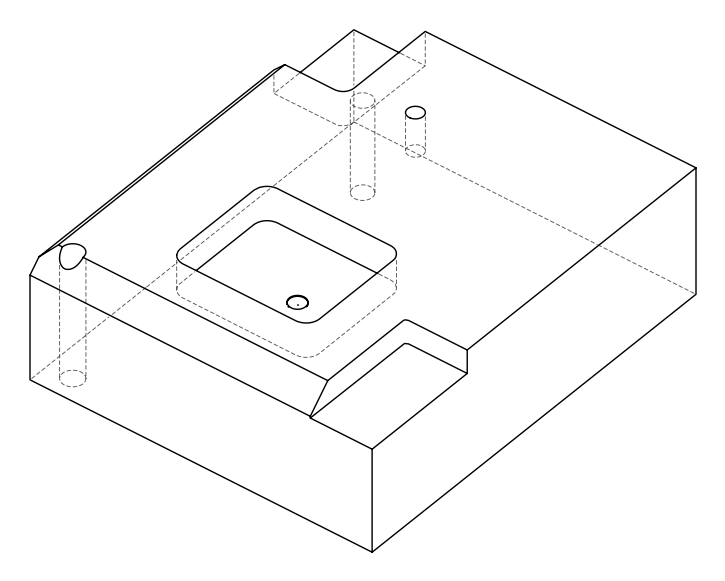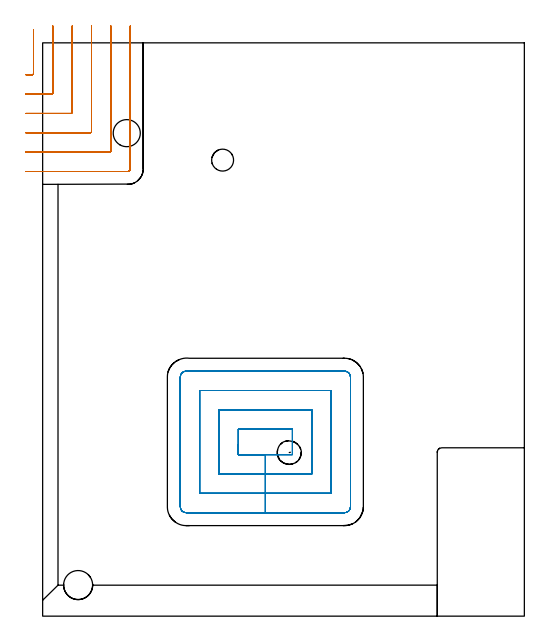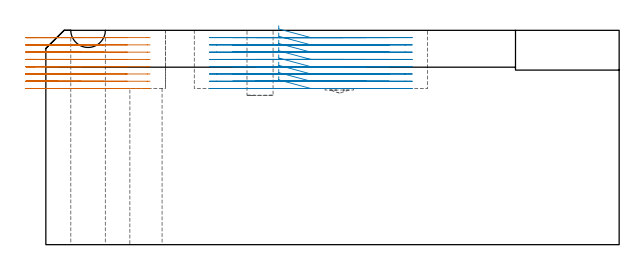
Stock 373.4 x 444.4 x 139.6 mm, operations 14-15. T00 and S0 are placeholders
(PLAN: 15 operations, 11 tool changes, 154.8 min)
(1 INDEXABLE_INSERT_DRILL_THROUGH_HOLE_FROM_SOLID | STEP1HOLE | NXT0302_013 | 0.43 min | 48278 mm3)
(2 INDEXABLE_INSERT_DRILL_BLIND_HOLE_FROM_SOLID | STEP1POCKET | NXT0302_005 | 0.18 min | 9602 mm3)
(3 SPOT_DRILL | STEP1HOLE_1 | NXT0321_9005460120000 | 0.05 min | 183 mm3)
(4 SPOT_DRILL_1 | STEP1POCKET_1 | NXT0321_9005460120000 | 0.06 min | 4452 mm3)
(5 DRILL_BLIND_HOLE_INTO_CENTER | STEP1HOLE_1 | NXT0301_030 | 0.04 min | 151 mm3)
(6 GUN_DRILL_THROUGH_HOLE | STEP1HOLE_1 | UGT0307_001 | 0.62 min | 2530 mm3)
(7 SPADE_DRILL_TO_ENLARGE_THROUGH_HOLE | STEP1HOLE_1 | UGT0306_005 | 0.59 min | 20119 mm3)
(8 DRILL_TO_ENLARGE_THROUGH_HOLE | STEP1HOLE_1 | UGT0301_054 | 0.6 min | 32435 mm3)
(9 DRILL_BLIND_HOLE_INTO_CENTER_1 | STEP1POCKET_1 | NXT0301_128 | 0.02 min | 0 mm3)
(10 MILL_ROUGH_BLIND_HOLE_CONTOUR | STEP1POCKET_1 | UGT0201_129 | Spiral | 0.14 min | 2300 mm3)
(11 AREA_MILL | FG_CHAMFER_SURFACE | UGT0205_001 | 21.77 min | 89547 mm3)
(12 AREA_MILL_1 | FG_CHAMFER_SURFACE_1 | UGT0205_001 | 12.86 min | 22739 mm3)
(13 MILL_CORNER_NOTCH_RECTANGULAR | CORNER_NOTCH_RECTANGULAR | NXT0201_008 | Follow Part, ap 1.5, ae 75% | 83.82 min | 225742 mm3)
(14 MILL_CORNER_NOTCH_RECTANGULAR_1 | CORNER_NOTCH_RECTANGULAR_1 | UGT0201_094 | Follow Part, ap 5, ae 75% | 12.59 min | 309165 mm3)
(15 MILL_RECTANGULAR_POCKET | POCKET_RECTANGULAR_STRAIGHT | UGT0201_094 | Follow Part, ap 5, ae 75% | 21.02 min | 733431 mm3)
(TOOL NXT0302_013 | Index. Insert Drill 21mm [880-D2100L25-05] | D21 PA176 FL105 Z2)
(TOOL NXT0302_005 | Index. Insert Drill 17mm [880-D1700L20-05] | D17 PA176 FL85 Z2)
(TOOL NXT0321_9005460120000 | NC Spot Drill, 142deg, 12mm, Carbide, Uncoated | D12 PA142 FL30 Z2)
(TOOL NXT0301_030 | Carbide Drill 5.9mm [860.1-0590-018A1-MM 2214] | D5.9 PA140 FL28 Z2)
(TOOL UGT0307_001 | Gun Drill 5 mm | D5 PA130 FL24 Z1)
(TOOL UGT0306_005 | Spade Drill 14.5mm | D14.5 PA132 FL10 Z2)
(TOOL UGT0301_054 | Twist Drill 22.5 mm | D22.5 PA118 FL155 Z2)
(TOOL NXT0301_128 | Carbide Drill 12mm [861.1-1200-036A1-GP GC34] | D12 PA150 FL37.4 Z2)
(TOOL UGT0201_129 | Carbide End Mill 11.9 | D11.9 FL15 Z4)
(TOOL UGT0205_001 | Chamfer Mill 20 x 3 x 45 deg. | D20 FL50 Z2)
(TOOL NXT0201_008 | ENDMILL 6mm [2P460-0600-NA 1630] | D6 FL26 Z6)
(TOOL UGT0201_094 | End mill 20 mm | D20 FL38 Z4)
(OP 14 MILL_CORNER_NOTCH_RECTANGULAR_1)
G17 G21 G94 G90
T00 M6
G54
G17 G0 G90 X-13. Y419.7 S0 M3
G43 Z149.601 H0
Z134.863
G94 G1 X-10. F250.
X-8.094 F500.
G3 X-7.1 Y420.693 R1.
G1 Y451.442
Y454.442 F250.
G0 Z149.601
X-13. Y404.7
Z134.863
G1 X-10.
X6.906 F500.
G3 X7.9 Y405.694 R1.
G1 Y454.4
Y457.4 F250.
G0 Z149.601
X-13. Y389.7
Z134.863
G1 X-10.
X21.906 F500.
G3 X22.9 Y390.694 R1.
G1 Y454.4
Y457.4 F250.
G0 Z149.601
X-13. Y374.7
Z134.863
G1 X-10.
X36.905 F500.
G3 X37.9 Y375.695 R1.
G1 Y454.4
Y457.4 F250.
G0 Z149.601
X-13. Y359.7
Z134.863
G1 X-10.
X51.905 F500.
G3 X52.9 Y360.695 R1.
G1 Y454.4
Y457.4 F250.
G0 Z149.601
X-13. Y344.7
Z134.863
G1 X-10.
X66. F500.
G3 X67.9 Y346.6 R1.9
G1 Y454.4
Y457.4 F250.
G0 Z149.601
X-13. Y419.7
Z130.126
G1 X-10.
X-8.094 F500.
G3 X-7.1 Y420.693 R1.
G1 Y451.442
Y454.442 F250.
G0 Z149.601
X-13. Y404.7
Z130.126
G1 X-10.
X6.906 F500.
G3 X7.9 Y405.694 R1.
G1 Y454.4
Y457.4 F250.
G0 Z149.601
X-13. Y389.7
Z130.126
G1 X-10.
X21.906 F500.
G3 X22.9 Y390.694 R1.
G1 Y454.4
Y457.4 F250.
G0 Z149.601
X-13. Y374.7
Z130.126
G1 X-10.
X36.905 F500.
G3 X37.9 Y375.695 R1.
G1 Y454.4
Y457.4 F250.
G0 Z149.601
X-13. Y359.7
Z130.126
G1 X-10.
X51.905 F500.
G3 X52.9 Y360.695 R1.
G1 Y454.4
Y457.4 F250.
G0 Z149.601
X-13. Y344.7
Z130.126
G1 X-10.
X66. F500.
G3 X67.9 Y346.6 R1.9
G1 Y454.4
Y457.4 F250.
G0 Z149.601
X-13. Y419.7
Z125.388
G1 X-10.
X-8.094 F500.
G3 X-7.1 Y420.694 R1.
G1 Y451.442
Y454.442 F250.
G0 Z149.601
X-13. Y404.7
Z125.388
G1 X-10.
X6.906 F500.
G3 X7.9 Y405.694 R1.
G1 Y454.4
Y457.4 F250.
G0 Z149.601
X-13. Y389.7
Z125.388
G1 X-10.
X21.906 F500.
G3 X22.9 Y390.694 R1.
G1 Y454.4
Y457.4 F250.
G0 Z149.601
X-13. Y374.7
Z125.388
G1 X-10.
X36.905 F500.
G3 X37.9 Y375.695 R1.
G1 Y454.4
Y457.4 F250.
G0 Z149.601
X-13. Y359.7
Z125.388
G1 X-10.
X51.905 F500.
G3 X52.9 Y360.695 R1.
G1 Y454.4
Y457.4 F250.
G0 Z149.601
X-13. Y344.7
Z125.388
G1 X-10.
X66. F500.
G3 X67.9 Y346.6 R1.9
G1 Y454.4
Y457.4 F250.
G0 Z149.601
X-13. Y419.7
Z120.65
G1 X-10.
X-8.094 F500.
G3 X-7.1 Y420.693 R1.
G1 Y451.442
Y454.442 F250.
G0 Z149.601
X-13. Y404.7
Z120.65
G1 X-10.
X6.906 F500.
G3 X7.9 Y405.694 R1.
G1 Y454.4
Y457.4 F250.
G0 Z149.601
X-13. Y389.7
Z120.65
G1 X-10.
X21.906 F500.
G3 X22.9 Y390.694 R1.
G1 Y454.4
Y457.4 F250.
G0 Z149.601
X-13. Y374.7
Z120.65
G1 X-10.
X36.905 F500.
G3 X37.9 Y375.695 R1.
G1 Y454.4
Y457.4 F250.
G0 Z149.601
X-13. Y359.7
Z120.65
G1 X-10.
X51.905 F500.
G3 X52.9 Y360.695 R1.
G1 Y454.4
Y457.4 F250.
G0 Z149.601
X-13. Y344.7
Z120.65
G1 X-10.
X66. F500.
G3 X67.9 Y346.6 R1.9
G1 Y454.4
Y457.4 F250.
G0 Z149.601
X-13. Y419.7
Z115.913
G1 X-10.
X-8.093 F500.
G3 X-7.1 Y420.694 R1.
G1 Y451.442
Y454.442 F250.
G0 Z149.601
X-13. Y404.7
Z115.913
G1 X-10.
X6.906 F500.
G3 X7.9 Y405.694 R1.
G1 Y454.4
Y457.4 F250.
G0 Z149.601
X-13. Y389.7
Z115.913
G1 X-10.
X21.906 F500.
G3 X22.9 Y390.694 R1.
G1 Y454.4
Y457.4 F250.
G0 Z149.601
X-13. Y374.7
Z115.913
G1 X-10.
X36.905 F500.
G3 X37.9 Y375.695 R1.
G1 Y454.4
Y457.4 F250.
G0 Z149.601
X-13. Y359.7
Z115.913
G1 X-10.
X51.905 F500.
G3 X52.9 Y360.695 R1.
G1 Y454.4
Y457.4 F250.
G0 Z149.601
X-13. Y344.7
Z115.913
G1 X-10.
X66. F500.
G3 X67.9 Y346.6 R1.9
G1 Y454.4
Y457.4 F250.
G0 Z149.601
X-13. Y419.7
Z111.175
G1 X-10.
X-8.094 F500.
G3 X-7.1 Y420.694 R1.
G1 Y451.442
Y454.442 F250.
G0 Z149.601
X-13. Y404.7
Z111.175
G1 X-10.
X6.906 F500.
G3 X7.9 Y405.694 R1.
G1 Y454.4
Y457.4 F250.
G0 Z149.601
X-13. Y389.7
Z111.175
G1 X-10.
X21.906 F500.
G3 X22.9 Y390.694 R1.
G1 Y454.4
Y457.4 F250.
G0 Z149.601
X-13. Y374.7
Z111.175
G1 X-10.
X36.905 F500.
G3 X37.9 Y375.695 R1.
G1 Y454.4
Y457.4 F250.
G0 Z149.601
X-13. Y359.7
Z111.175
G1 X-10.
X51.905 F500.
G3 X52.9 Y360.695 R1.
G1 Y454.4
Y457.4 F250.
G0 Z149.601
X-13. Y344.7
Z111.175
G1 X-10.
X66. F500.
G3 X67.9 Y346.6 R1.9
G1 Y454.4
Y457.4 F250.
G0 Z149.601
X-13. Y419.7
Z106.438
G1 X-10.
X-8.094 F500.
G3 X-7.1 Y420.693 R1.
G1 Y451.442
Y454.442 F250.
G0 Z149.601
X-13. Y404.7
Z106.438
G1 X-10.
X6.906 F500.
G3 X7.9 Y405.694 R1.
G1 Y454.4
Y457.4 F250.
G0 Z149.601
X-13. Y389.7
Z106.438
G1 X-10.
X21.906 F500.
G3 X22.9 Y390.694 R1.
G1 Y454.4
Y457.4 F250.
G0 Z149.601
X-13. Y374.7
Z106.438
G1 X-10.
X36.905 F500.
G3 X37.9 Y375.695 R1.
G1 Y454.4
Y457.4 F250.
G0 Z149.601
X-13. Y359.7
Z106.438
G1 X-10.
X51.905 F500.
G3 X52.9 Y360.695 R1.
G1 Y454.4
Y457.4 F250.
G0 Z149.601
X-13. Y344.7
Z106.438
G1 X-10.
X66. F500.
G3 X67.9 Y346.6 R1.9
G1 Y454.4
Y457.4 F250.
G0 Z149.601
X-13. Y419.7
Z101.7
G1 X-10.
X-8.094 F500.
G3 X-7.1 Y420.693 R1.
G1 Y451.442
Y454.442 F250.
G0 Z149.601
X-13. Y404.7
Z101.7
G1 X-10.
X6.906 F500.
G3 X7.9 Y405.694 R1.
G1 Y454.4
Y457.4 F250.
G0 Z149.601
X-13. Y389.7
Z101.7
G1 X-10.
X21.906 F500.
G3 X22.9 Y390.694 R1.
G1 Y454.4
Y457.4 F250.
G0 Z149.601
X-13. Y374.7
Z101.7
G1 X-10.
X36.905 F500.
G3 X37.9 Y375.695 R1.
G1 Y454.4
Y457.4 F250.
G0 Z149.601
X-13. Y359.7
Z101.7
G1 X-10.
X51.905 F500.
G3 X52.9 Y360.695 R1.
G1 Y454.4
Y457.4 F250.
G0 Z149.601
X-13. Y344.7
Z101.7
G1 X-10.
X66. F500.
G3 X67.9 Y346.6 R1.9
G1 Y454.4
Y457.4 F250.
G0 Z149.601
M5
M2
(OP 15 MILL_RECTANGULAR_POCKET)
G17 G21 G94 G90
T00 M6
G54
G17 G0 G90 X151.7 Y133.127 S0 M3
G43 Z149.601 H0
Z142.601
G94 G1 Y125.2 Z140.477 F250.
X172.65 Z134.863
X193.6 F500.
Y144.9
X151.7
Y125.2
X172.65
Y110.2
X208.6
Y159.9
X136.7
Y110.2
X172.65
Y95.2
X223.6
Y174.9
X121.7
Y95.2
X172.65
Y80.2
X234.
G3 X238.6 Y84.8 R4.6
G1 Y185.3
G3 X234. Y189.9 R4.6
G1 X111.3
G3 X106.7 Y185.3 R4.6
G1 Y84.8
G3 X111.3 Y80.2 R4.6
G1 X172.65
X173.65
G0 X151.7 Y133.127 Z137.863
G1 Y125.2 Z135.739 F250.
X172.65 Z130.126
X193.6 F500.
Y144.9
X151.7
Y125.2
X172.65
Y110.2
X208.6
Y159.9
X136.7
Y110.2
X172.65
Y95.2
X223.6
Y174.9
X121.7
Y95.2
X172.65
Y80.2
X234.
G3 X238.6 Y84.8 R4.6
G1 Y185.3
G3 X234. Y189.9 R4.6
G1 X111.3
G3 X106.7 Y185.3 R4.6
G1 Y84.8
G3 X111.3 Y80.2 R4.6
G1 X172.65
X173.65
G0 X151.7 Y133.127 Z133.126
G1 Y125.2 Z131.002 F250.
X172.65 Z125.388
X193.6 F500.
Y144.9
X151.7
Y125.2
X172.65
Y110.2
X208.6
Y159.9
X136.7
Y110.2
X172.65
Y95.2
X223.6
Y174.9
X121.7
Y95.2
X172.65
Y80.2
X234.
G3 X238.6 Y84.8 R4.6
G1 Y185.3
G3 X234. Y189.9 R4.6
G1 X111.3
G3 X106.7 Y185.3 R4.6
G1 Y84.8
G3 X111.3 Y80.2 R4.6
G1 X172.65
X173.65
G0 X151.7 Y133.127 Z128.388
G1 Y125.2 Z126.264 F250.
X172.65 Z120.65
X193.6 F500.
Y144.9
X151.7
Y125.2
X172.65
Y110.2
X208.6
Y159.9
X136.7
Y110.2
X172.65
Y95.2
X223.6
Y174.9
X121.7
Y95.2
X172.65
Y80.2
X234.
G3 X238.6 Y84.8 R4.6
G1 Y185.3
G3 X234. Y189.9 R4.6
G1 X111.3
G3 X106.7 Y185.3 R4.6
G1 Y84.8
G3 X111.3 Y80.2 R4.6
G1 X172.65
X173.65
G0 X151.7 Y133.127 Z123.65
G1 Y125.2 Z121.526 F250.
X172.65 Z115.913
X193.6 F500.
Y144.9
X151.7
Y125.2
X172.65
Y110.2
X208.6
Y159.9
X136.7
Y110.2
X172.65
Y95.2
X223.6
Y174.9
X121.7
Y95.2
X172.65
Y80.2
X234.
G3 X238.6 Y84.8 R4.6
G1 Y185.3
G3 X234. Y189.9 R4.6
G1 X111.3
G3 X106.7 Y185.3 R4.6
G1 Y84.8
G3 X111.3 Y80.2 R4.6
G1 X172.65
X173.65
G0 X151.7 Y133.127 Z118.913
G1 Y125.2 Z116.789 F250.
X172.65 Z111.175
X193.6 F500.
Y144.9
X151.7
Y125.2
X172.65
Y110.2
X208.6
Y159.9
X136.7
Y110.2
X172.65
Y95.2
X223.6
Y174.9
X121.7
Y95.2
X172.65
Y80.2
X234.
G3 X238.6 Y84.8 R4.6
G1 Y185.3
G3 X234. Y189.9 R4.6
G1 X111.3
G3 X106.7 Y185.3 R4.6
G1 Y84.8
G3 X111.3 Y80.2 R4.6
G1 X172.65
X173.65
G0 X151.7 Y133.127 Z114.175
G1 Y125.2 Z112.051 F250.
X172.65 Z106.438
X193.6 F500.
Y144.9
X151.7
Y125.2
X172.65
Y110.2
X208.6
Y159.9
X136.7
Y110.2
X172.65
Y95.2
X223.6
Y174.9
X121.7
Y95.2
X172.65
Y80.2
X234.
G3 X238.6 Y84.8 R4.6
G1 Y185.3
G3 X234. Y189.9 R4.6
G1 X111.3
G3 X106.7 Y185.3 R4.6
G1 Y84.8
G3 X111.3 Y80.2 R4.6
G1 X172.65
X173.65
G0 X151.7 Y133.127 Z109.438
G1 Y125.2 Z107.314 F250.
X172.65 Z101.7
X193.6 F500.
Y144.9
X151.7
Y125.2
X172.65
Y110.2
X208.6
Y159.9
X136.7
Y110.2
X172.65
Y95.2
X223.6
Y174.9
X121.7
Y95.2
X172.65
Y80.2
X234.
G3 X238.6 Y84.8 R4.6
G1 Y185.3
G3 X234. Y189.9 R4.6
G1 X111.3
G3 X106.7 Y185.3 R4.6
G1 Y84.8
G3 X111.3 Y80.2 R4.6
G1 X172.65
X173.65
G0 Z149.601
M5
M2
